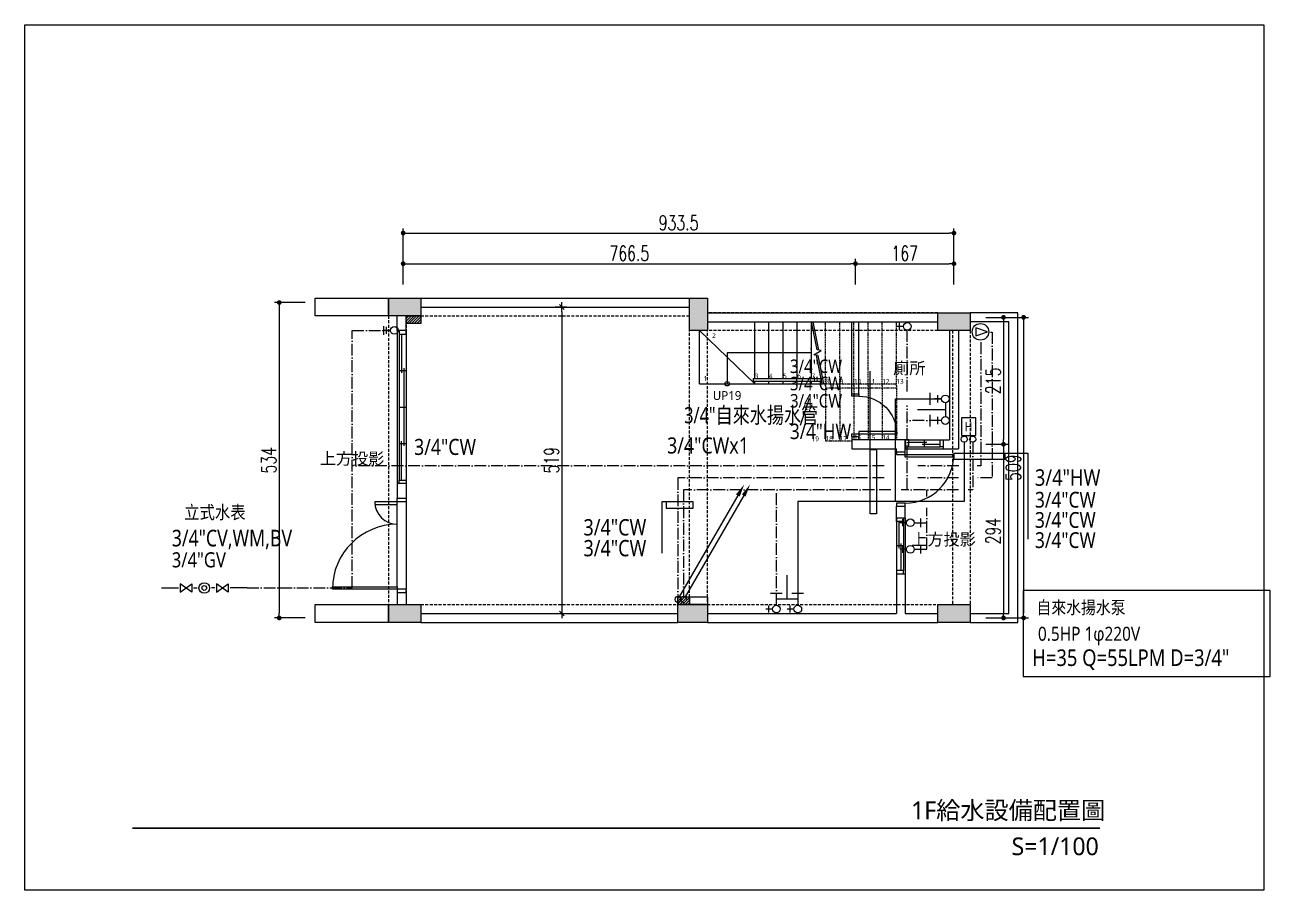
# Model space of a CAD drawing. Header units: inches. Extents: x 19 to 9919, y 324 to 1789.
# Drawn here: x 19 to 2130, y 324 to 1789 of the extents above; entities that cross this region are included whole.
import ezdxf
from ezdxf.enums import TextEntityAlignment as Align

# ---------------------------------------------------------------- set-up
doc = ezdxf.new("R2010")
doc.units = ezdxf.units.IN
doc.header["$LTSCALE"] = 20
doc.header["$MEASUREMENT"] = 0
for name, pattern in [('11', [0.15, 0.1, -0.05]), ('DASHDOT', [1.4, 1, -0.2, 0, -0.2]), ('HIDDEN', [0.375, 0.25, -0.125])]:
    doc.linetypes.add(name, pattern=pattern)
doc.layers.add('0_梁', color=30, linetype='HIDDEN', plot=False)
for name, color, linetype in [('17_柱', 6, 'Continuous'), ('19_RC牆', 4, 'Continuous'), ('20_裝飾構造物', 2, 'Continuous'), ('21_輕隔間牆', 65, 'Continuous'), ('22_平台、陽台、露台、室內階梯', 3, 'Continuous'), ('24_樑', 7, 'Continuous'), ('26_樓梯、扶手、車道', 3, 'Continuous'), ('31_門窗', 134, 'Continuous'), ('44_空間名稱', 1, 'Continuous'), ('46_文字', 1, 'Continuous'), ('50_其他尺寸', 7, 'Continuous'), ('56_wall 材料_HATCH', 251, 'Continuous'), ('80_截斷線', 7, 'Continuous'), ('DW_Frame', 2, 'Continuous'), ('P-給水-冷水', 4, 'Continuous'), ('P-給水-套管', 5, 'Continuous'), ('P-給水-水表', 2, 'Continuous'), ('P-給水-熱水', 1, 'Continuous'), ('P-給水-熱水註記', 1, 'Continuous'), ('P-給水-設備', 4, 'Continuous'), ('P-給水-註記', 4, 'Continuous')]:
    doc.layers.add(name, color=color, linetype=linetype)
doc.styles.add('CHT', font='msjh.ttc')
doc.styles.add('DimStyUse', font='romans.shx', dxfattribs={"width": 0.7})
doc.styles.get("Standard").update_dxf_attribs({"font": 'Arial.ttf'})
doc.styles.add('TG_NOTE_TEXT', font='simplex.shx', dxfattribs={"width": 0.75, "bigfont": 'chineset.shx'})
doc.styles.add('WJJ', font='')
doc.styles.get('WJJ').set_extended_font_data('Yu Gothic UI Light')
doc.dimstyles.new('DOTM', dxfattribs={"dimtxt": 25, "dimasz": 8, "dimexe": 8, "dimexo": 0.625, "dimgap": 5, "dimtad": 1, "dimdsep": 46, "dimtxsty": 'DimStyUse', "dimblk": 'DOT', "dimcen": 10, "dimdle": 8, "dimazin": 3, "dimtfac": 1, "dimtix": 1, "dimtmove": 2, "dimatfit": 3, "dimfxl": 10, "dimtolj": 1})
doc.dimstyles.new('SLASHM', dxfattribs={"dimtxt": 25, "dimasz": 12, "dimexe": 10, "dimexo": 0.625, "dimgap": 5, "dimtad": 1, "dimdec": 1, "dimdsep": 46, "dimtxsty": 'DimStyUse', "dimblk": 'SLASH', "dimcen": 10, "dimdle": 10, "dimadec": 1, "dimazin": 2, "dimtfac": 1, "dimtix": 1, "dimtmove": 2, "dimatfit": 2, "dimldrblk": 'SLASH', "dimfxl": 1, "dimtolj": 1})

# ---------------------------------------------------------------- blocks, each defined once
blk = doc.blocks.new('A$Cc6de7170')
at = {"layer": '56_wall 材料_HATCH'}
h = blk.add_hatch(color=256, dxfattribs=at)
h.dxf.hatch_style = 1
h.paths.add_polyline_path([(55, 549), (55, 519), (0, 519), (0, 549)])
h = blk.add_hatch(color=256, dxfattribs=at)
h.dxf.hatch_style = 1
h.paths.add_polyline_path([(540.5, 494), (510.5, 494), (510.5, 549), (540.5, 549)])
h = blk.add_hatch(color=256, dxfattribs=at)
h.dxf.hatch_style = 1
h.paths.add_polyline_path([(986, 524), (986, 494), (931, 494), (931, 524)])
h = blk.add_hatch(color=256, dxfattribs=at)
h.dxf.hatch_style = 1
h.paths.add_polyline_path([(55, 30), (55, 0), (0, 0), (0, 30)])
h = blk.add_hatch(color=256, dxfattribs=at)
h.dxf.hatch_style = 1
h.paths.add_polyline_path([(540.5, 30), (540.5, 0), (490.5, 0), (490.5, 30)])
h = blk.add_hatch(color=256, dxfattribs=at)
h.dxf.hatch_style = 1
h.paths.add_polyline_path([(986, 30), (986, 0), (931, 0), (931, 30)])
at = {"layer": '17_柱'}
for points in [[(55, 549), (55, 519), (0, 519), (0, 549)], [(540.5, 494), (510.5, 494), (510.5, 549), (540.5, 549)], [(986, 524), (986, 494), (931, 494), (931, 524)], [(55, 30), (55, 0), (0, 0), (0, 30)], [(540.5, 30), (540.5, 0), (490.5, 0), (490.5, 30)], [(986, 30), (986, 0), (931, 0), (931, 30)]]:
    blk.add_lwpolyline(points, close=True, dxfattribs=at)
blk = doc.blocks.new('_Dot')
at = {"color": 0, "linetype": 'ByBlock', "lineweight": -2}
blk.add_line((-0.5, 0), (-1, 0), dxfattribs=at)
at = {"color": 0, "linetype": 'ByBlock', "const_width": 0.5}
blk.add_lwpolyline([(-0.25, 0, 1), (0.25, 0, 1)], format="xyb", close=True, dxfattribs=at)
blk = doc.blocks.new('*D89')
at = {"layer": '50_其他尺寸', "color": 0, "lineweight": -2}
for p, q in [((1648.2, 1293.5), (1685.9, 1293.5)), ((1677.9, 1285.5), (1677.9, 1086.5)), ((1648.2, 1078.5), (1685.9, 1078.5))]:
    blk.add_line(p, q, dxfattribs=at)
at = {"layer": 'Defpoints', "color": 0}
for p in [(1648.2, 1293.5), (1648.2, 1078.5), (1677.9, 1078.5)]:
    blk.add_point(p, dxfattribs=at)
at = {"layer": '50_其他尺寸', "color": 0, "lineweight": -2, "xscale": 8, "yscale": 8, "zscale": 8}
for p, rotation in [((1677.9, 1293.5), 90), ((1677.9, 1078.5), 270)]:
    blk.add_blockref('_Dot', p, dxfattribs=dict(at, rotation=rotation))
at = {"layer": '50_其他尺寸', "color": 225, "insert": (1660.4, 1186), "char_height": 25, "attachment_point": 5, "rotation": 90, "style": 'DimStyUse'}
blk.add_mtext('\\A1;215', dxfattribs=at)
blk = doc.blocks.new('*D90')
at = {"layer": '50_其他尺寸', "color": 0, "lineweight": -2}
for p, q in [((1648.2, 1078.5), (1685.9, 1078.5)), ((1677.9, 1070.5), (1677.9, 792.5)), ((1648.2, 784.5), (1685.9, 784.5))]:
    blk.add_line(p, q, dxfattribs=at)
at = {"layer": 'Defpoints', "color": 0}
for p in [(1648.2, 1078.5), (1648.2, 784.5), (1677.9, 784.5)]:
    blk.add_point(p, dxfattribs=at)
at = {"layer": '50_其他尺寸', "color": 0, "lineweight": -2, "xscale": 8, "yscale": 8, "zscale": 8}
for p, rotation in [((1677.9, 1078.5), 90), ((1677.9, 784.5), 270)]:
    blk.add_blockref('_Dot', p, dxfattribs=dict(at, rotation=rotation))
at = {"layer": '50_其他尺寸', "color": 225, "insert": (1660.4, 931.5), "char_height": 25, "attachment_point": 5, "rotation": 90, "style": 'DimStyUse'}
blk.add_mtext('\\A1;294', dxfattribs=at)
blk = doc.blocks.new('*D91')
at = {"layer": '50_其他尺寸', "color": 0, "lineweight": -2}
for p, q in [((494.1, 1318.5), (442.4, 1318.5)), ((450.4, 1310.5), (450.4, 792.5)), ((494.1, 784.5), (442.4, 784.5))]:
    blk.add_line(p, q, dxfattribs=at)
at = {"layer": 'Defpoints', "color": 0}
for p in [(494.1, 1318.5), (450.4, 784.5), (494.1, 784.5)]:
    blk.add_point(p, dxfattribs=at)
at = {"layer": '50_其他尺寸', "color": 0, "lineweight": -2, "xscale": 8, "yscale": 8, "zscale": 8}
for p, rotation in [((450.4, 1318.5), 90), ((450.4, 784.5), 270)]:
    blk.add_blockref('_Dot', p, dxfattribs=dict(at, rotation=rotation))
at = {"layer": '50_其他尺寸', "color": 225, "insert": (432.9, 1051.5), "char_height": 25, "attachment_point": 5, "rotation": 90, "style": 'DimStyUse'}
blk.add_mtext('\\A1;534', dxfattribs=at)
blk = doc.blocks.new('*D96')
at = {"layer": '50_其他尺寸', "color": 0, "lineweight": -2}
for p, q in [((1682.2, 1293.5), (1720, 1293.5)), ((1712, 1285.5), (1712, 792.5)), ((1675.9, 784.5), (1720, 784.5))]:
    blk.add_line(p, q, dxfattribs=at)
at = {"layer": 'Defpoints', "color": 0}
for p in [(1682.2, 1293.5), (1675.9, 784.5), (1712, 784.5)]:
    blk.add_point(p, dxfattribs=at)
at = {"layer": '50_其他尺寸', "color": 0, "lineweight": -2, "xscale": 8, "yscale": 8, "zscale": 8}
for p, rotation in [((1712, 1293.5), 90), ((1712, 784.5), 270)]:
    blk.add_blockref('_Dot', p, dxfattribs=dict(at, rotation=rotation))
at = {"layer": '50_其他尺寸', "color": 225, "insert": (1694.5, 1039), "char_height": 25, "attachment_point": 5, "rotation": 90, "style": 'DimStyUse'}
blk.add_mtext('\\A1;509', dxfattribs=at)
blk = doc.blocks.new('*D86')
at = {"layer": '50_其他尺寸', "color": 0, "lineweight": -2}
for p, q in [((660.4, 1349), (660.4, 1392.3)), ((668.4, 1384.3), (1418.9, 1384.3)), ((1426.9, 1349), (1426.9, 1392.3))]:
    blk.add_line(p, q, dxfattribs=at)
at = {"layer": 'Defpoints', "color": 0}
for p in [(1426.9, 1384.3), (660.4, 1349), (1426.9, 1349)]:
    blk.add_point(p, dxfattribs=at)
at = {"layer": '50_其他尺寸', "color": 0, "lineweight": -2, "xscale": 8, "yscale": 8, "zscale": 8, "rotation": 180}
blk.add_blockref('_Dot', (660.4, 1384.3), dxfattribs=at)
at = {"layer": '50_其他尺寸', "color": 0, "lineweight": -2, "xscale": 8, "yscale": 8, "zscale": 8}
blk.add_blockref('_Dot', (1426.9, 1384.3), dxfattribs=at)
at = {"layer": '50_其他尺寸', "color": 225, "insert": (1043.7, 1401.8), "char_height": 25, "attachment_point": 5, "style": 'DimStyUse'}
blk.add_mtext('\\A1;766.5', dxfattribs=at)
blk = doc.blocks.new('*D87')
at = {"layer": '50_其他尺寸', "color": 0, "lineweight": -2}
for p, q in [((1426.9, 1349), (1426.9, 1392.3)), ((1434.9, 1384.3), (1585.9, 1384.3)), ((1593.9, 1349), (1593.9, 1392.3))]:
    blk.add_line(p, q, dxfattribs=at)
at = {"layer": 'Defpoints', "color": 0}
for p in [(1593.9, 1384.3), (1426.9, 1349), (1593.9, 1349)]:
    blk.add_point(p, dxfattribs=at)
at = {"layer": '50_其他尺寸', "color": 0, "lineweight": -2, "xscale": 8, "yscale": 8, "zscale": 8, "rotation": 180}
blk.add_blockref('_Dot', (1426.9, 1384.3), dxfattribs=at)
at = {"layer": '50_其他尺寸', "color": 0, "lineweight": -2, "xscale": 8, "yscale": 8, "zscale": 8}
blk.add_blockref('_Dot', (1593.9, 1384.3), dxfattribs=at)
at = {"layer": '50_其他尺寸', "color": 225, "insert": (1510.4, 1401.8), "char_height": 25, "attachment_point": 5, "style": 'DimStyUse'}
blk.add_mtext('\\A1;167', dxfattribs=at)
blk = doc.blocks.new('*D88')
at = {"layer": '50_其他尺寸', "color": 0, "lineweight": -2}
for p, q in [((660.4, 1349), (660.4, 1444.2)), ((668.4, 1436.2), (1585.9, 1436.2)), ((1593.9, 1349), (1593.9, 1444.2))]:
    blk.add_line(p, q, dxfattribs=at)
at = {"layer": 'Defpoints', "color": 0}
for p in [(1593.9, 1436.2), (660.4, 1349), (1593.9, 1349)]:
    blk.add_point(p, dxfattribs=at)
at = {"layer": '50_其他尺寸', "color": 0, "lineweight": -2, "xscale": 8, "yscale": 8, "zscale": 8, "rotation": 180}
blk.add_blockref('_Dot', (660.4, 1436.2), dxfattribs=at)
at = {"layer": '50_其他尺寸', "color": 0, "lineweight": -2, "xscale": 8, "yscale": 8, "zscale": 8}
blk.add_blockref('_Dot', (1593.9, 1436.2), dxfattribs=at)
at = {"layer": '50_其他尺寸', "color": 225, "insert": (1127.2, 1453.7), "char_height": 25, "attachment_point": 5, "style": 'DimStyUse'}
blk.add_mtext('\\A1;933.5', dxfattribs=at)
blk = doc.blocks.new('*U56')
at = {"color": 0}
for p, q in [((-5, -15), (-5, 0)), ((87, -15), (87, 0))]:
    blk.add_line(p, q, dxfattribs=at)
blk.add_lwpolyline([(0, 0), (0, 82), (4.4, 82), (4.4, 0)], close=True, dxfattribs=at)
blk.add_arc((0, 0), 82, 0, 90, dxfattribs=at)
at = {"layer": 'DW_Frame'}
for points in [[(-5, -15), (0, -15), (0, 0), (-5, 0)], [(87, 0), (82, 0), (82, -15), (87, -15)]]:
    blk.add_lwpolyline(points, dxfattribs=at)
at = {"color": 0, "style": 'TG_NOTE_TEXT', "width": 0.5, "flags": 1}
for tag, height, p in [('WH', 20, (90.3, 5)), ('DESC', 10, (26, 5))]:
    blk.add_attdef(tag, text='', height=height, dxfattribs=at).set_placement(p, align=Align.BOTTOM_LEFT)
for tag, p in [('NO', (-5, 5)), ('TYPE', (26, 5))]:
    blk.add_attdef(tag, text='', height=10, dxfattribs=at).set_placement(p, align=Align.BOTTOM_RIGHT)
blk = doc.blocks.new('*U11')
at = {"color": 0}
for p, q in [((0, 15), (0, 0)), ((6, 15), (59, 15)), ((6, 11), (36.5, 11)), ((6, 3), (59, 3)), ((59, 7), (28.5, 7)), ((32.5, 3), (32.5, 15))]:
    blk.add_line(p, q, dxfattribs=at)
at = {"layer": 'DW_Frame'}
for points in [[(0, 3), (6, 3), (6, 15), (0, 15)], [(65, 3), (59, 3), (59, 15), (65, 15)]]:
    blk.add_lwpolyline(points, dxfattribs=at)
blk = doc.blocks.new('*U64')
at = {"color": 0}
for p, q in [((-4, -12), (-4, 0)), ((68, -12), (68, 0))]:
    blk.add_line(p, q, dxfattribs=at)
blk.add_lwpolyline([(0, 0), (0, 64), (4.4, 64), (4.4, 0)], close=True, dxfattribs=at)
blk.add_arc((0, 0), 64, 0, 90, dxfattribs=at)
at = {"layer": 'DW_Frame'}
for points in [[(-4, -12), (0, -12), (0, 0), (-4, 0)], [(68, 0), (64, 0), (64, -12), (68, -12)]]:
    blk.add_lwpolyline(points, dxfattribs=at)
at = {"color": 0, "style": 'TG_NOTE_TEXT', "width": 0.5, "flags": 1}
for tag, height, p in [('WH', 20, (72.3, 5)), ('DESC', 10, (17, 5))]:
    blk.add_attdef(tag, text='', height=height, dxfattribs=at).set_placement(p, align=Align.BOTTOM_LEFT)
for tag, p in [('NO', (-5, 5)), ('TYPE', (17, 5))]:
    blk.add_attdef(tag, text='', height=10, dxfattribs=at).set_placement(p, align=Align.BOTTOM_RIGHT)
blk = doc.blocks.new('*U54')
at = {"color": 0}
for p, q in [((0, -15), (0, 0)), ((6, -3), (89, -3)), ((6, -11), (51.5, -11)), ((6, -15), (89, -15)), ((89, -7), (43.5, -7)), ((47.5, -3), (47.5, -15))]:
    blk.add_line(p, q, dxfattribs=at)
at = {"layer": 'DW_Frame'}
for points in [[(0, -3), (6, -3), (6, -15), (0, -15)], [(95, -3), (89, -3), (89, -15), (95, -15)]]:
    blk.add_lwpolyline(points, dxfattribs=at)
blk = doc.blocks.new('*U55')
at = {"color": 0}
for p, q in [((-6, -15), (-6, 0)), ((154, -15), (154, 0))]:
    blk.add_line(p, q, dxfattribs=at)
for points in [[(0, 0), (0, 110), (4.375, 110), (4.375, 0)], [(148, 0), (148, 38), (143.625, 38), (143.625, 0)]]:
    blk.add_lwpolyline(points, close=True, dxfattribs=at)
for centre, radius, start, end in [((0, 0), 110, 0, 90), ((148, 0), 38, 90, 180)]:
    blk.add_arc(centre, radius, start, end, dxfattribs=at)
at = {"layer": 'DW_Frame'}
for points in [[(-6, -15), (0, -15), (0, 0), (-6, 0)], [(154, -15), (148, -15), (148, 0), (154, 0)]]:
    blk.add_lwpolyline(points, dxfattribs=at)
at = {"color": 0, "style": 'TG_NOTE_TEXT', "width": 0.5, "flags": 1}
blk.add_attdef('WH', text='', height=20, dxfattribs=at).set_placement((153, 5), align=Align.BOTTOM_LEFT)
at = {"color": 0, "width": 0.5, "flags": 1}
for tag, p in [('NO', (-5, 5)), ('TYPE', (24.375, 5))]:
    blk.add_attdef(tag, text='', height=10, dxfattribs=at).set_placement(p, align=Align.BOTTOM_RIGHT)
blk.add_attdef('DESC', text='', height=10, dxfattribs=at).set_placement((24.375, 5), align=Align.BOTTOM_LEFT)
blk = doc.blocks.new('*U57')
at = {"color": 0}
for p, q in [((0, -15), (0, 0)), ((6, -3), (253, -3)), ((6, -7), (71.75, -7)), ((6, -15), (253, -15)), ((63.75, -11), (195.25, -11)), ((67.75, -3), (67.75, -15)), ((129.5, -3), (129.5, -15)), ((253, -7), (187.25, -7)), ((191.25, -3), (191.25, -15))]:
    blk.add_line(p, q, dxfattribs=at)
at = {"layer": 'DW_Frame'}
for points in [[(0, -3), (6, -3), (6, -15), (0, -15)], [(259, -3), (253, -3), (253, -15), (259, -15)]]:
    blk.add_lwpolyline(points, dxfattribs=at)
blk = doc.blocks.new('A$C6aa8fe67')
at = {"layer": '21_輕隔間牆'}
h = blk.add_hatch(dxfattribs=at)
h.set_pattern_fill('ANSI31', color=256)
h.set_pattern_definition([(45, (2788.9007, -12156.682), (-2.245064, 2.245064), [])])
h.paths.add_polyline_path([(30, 519), (55, 519), (55, 506), (30, 506)])
h = blk.add_hatch(dxfattribs=at)
h.set_pattern_fill('ANSI31', color=256)
h.set_pattern_definition([(45, (2771.4007, -12161.682), (-2.245064, 2.245064), [])])
h.paths.add_polyline_path([(510.5, 43), (490.5, 43), (490.5, 30), (510.5, 30)])
at = {"layer": '19_RC牆'}
for p, q in [((55, 549), (510.5, 549)), ((55, 534), (510.5, 534)), ((15, 494), (15, 519)), ((30, 494), (30, 519)), ((540.5, 524), (931, 524)), ((540.5, 509), (931, 509)), ((30, 494), (15, 494)), ((951, 494), (951, 309)), ((966, 494), (966, 294)), ((785.5, 309), (785.5, 294)), ((876, 309), (785.5, 309)), ((876, 294), (876, 309)), ((941, 309), (951, 309)), ((941, 294), (941, 309)), ((785.5, 294), (861, 294)), ((861, 289), (861, 294)), ((861, 289), (876, 289)), ((876, 289), (876, 294)), ((941, 294), (966, 294)), ((15, 235), (15, 210)), ((30, 235), (15, 235)), ((30, 235), (30, 210)), ((30, 210), (15, 210)), ((861, 197), (876, 197)), ((861, 177), (861, 197)), ((876, 177), (876, 197)), ((861, 177), (876, 177)), ((861, 82), (861, 15)), ((861, 82), (876, 82)), ((876, 82), (876, 15)), ((15, 50), (15, 30)), ((30, 50), (15, 50)), ((30, 50), (30, 30)), ((55, 15), (490.5, 15)), ((55, 0), (490.5, 0)), ((540.5, 15), (861, 15)), ((540.5, 0), (931, 0)), ((876, 15), (931, 15))]:
    blk.add_line(p, q, dxfattribs=at)
at = {"layer": '21_輕隔間牆'}
for p, q in [((785.5, 387), (785.5, 509)), ((797.5, 387), (797.5, 509)), ((785.5, 387), (797.5, 387)), ((785.5, 315), (785.5, 309)), ((785.5, 315), (797.5, 315)), ((797.5, 315), (797.5, 309))]:
    blk.add_line(p, q, dxfattribs=at)
for points in [[(30, 519), (55, 519), (55, 506), (30, 506)], [(490.5, 43), (540.5, 43), (540.5, 30), (490.5, 30)]]:
    blk.add_lwpolyline(points, close=True, dxfattribs=at)
at = {"layer": '22_平台、陽台、露台、室內階梯'}
for p, q in [((1066.5, 524), (986, 524)), ((1051.5, 509), (986, 509)), ((1051.5, 15), (1051.5, 509)), ((1066.5, 0), (1066.5, 524)), ((986, 15), (1051.5, 15)), ((986, 0), (1066.5, 0))]:
    blk.add_line(p, q, dxfattribs=at)
at = {"layer": '24_樑'}
blk.add_line((510.5, 43), (510.5, 30), dxfattribs=at)
at = {"layer": '26_樓梯、扶手、車道'}
for p, q in [((621, 413.2), (621, 509)), ((645, 413.2), (645, 509)), ((669, 413.2), (669, 509)), ((693, 413.2), (693, 509)), ((717, 413.2), (717, 509)), ((527, 404), (527, 494)), ((527, 494), (621, 404)), ((527, 404), (734.9, 404)), ((618, 413.2), (733.1, 413.2)), ((618, 408.2), (734.1, 408.2)), ((621, 404), (621, 408.2)), ((645, 404), (645, 408.2)), ((669, 404), (669, 408.2)), ((693, 404), (693, 408.2)), ((717, 404), (717, 408.2))]:
    blk.add_line(p, q, dxfattribs=at)
at = {"layer": '26_樓梯、扶手、車道', "color": 8, "linetype": '11'}
for p, q in [((741, 400.7), (741, 509)), ((765, 400.7), (765, 509)), ((789, 400.7), (789, 509)), ((813, 400.7), (813, 509)), ((837, 400.7), (837, 509)), ((861, 400.7), (861, 509)), ((734.9, 404), (861, 404)), ((741, 400.7), (741, 307.5)), ((741, 397.4), (861, 397.4)), ((765, 400.7), (765, 307.5)), ((789, 400.7), (789, 309)), ((813, 400.7), (813, 309)), ((837, 400.7), (837, 309)), ((861, 400.7), (861, 309)), ((741, 307.5), (785.5, 307.5))]:
    blk.add_line(p, q, dxfattribs=at)
at = {"layer": '26_樓梯、扶手、車道', "const_width": 0.25}
blk.add_lwpolyline([(713.9, 466.3), (717, 456.5), (713.9, 446.8)], dxfattribs=at)
at = {"layer": '26_樓梯、扶手、車道'}
for points in [[(717, 456.5), (574, 456.5), (574, 404)], [(618, 413.2), (618, 408.2)]]:
    blk.add_lwpolyline(points, dxfattribs=at)
blk.add_circle((574, 404), 3.75, dxfattribs=at)
at = {"layer": '31_門窗'}
for p, q in [((15, 494), (15, 235)), ((30, 494), (30, 235)), ((876, 309), (941, 309)), ((876, 294), (941, 294)), ((15, 60.4), (15, 199.6)), ((30, 204), (30, 56)), ((861, 177), (861, 82)), ((876, 177), (876, 82))]:
    blk.add_line(p, q, dxfattribs=at)
at = {"layer": '80_截斷線'}
for p, q in [((729.7, 461), (720.1, 509)), ((734.9, 404), (725.3, 452.1))]:
    blk.add_line(p, q, dxfattribs=at)
at = {"layer": '80_截斷線', "linetype": 'Continuous'}
blk.add_lwpolyline([(738, 404), (728.5, 451.7), (721.2, 452.8), (733.7, 460.4), (726.5, 461.5), (717, 509)], dxfattribs=at)
at = {"layer": '31_門窗'}
for name, p, xscale, rotation in [('*U57', (15, 494), -1.000000000000004, 90), ('*U64', (797.5, 319), -1, 270)]:
    blk.add_blockref(name, p, dxfattribs=dict(at, xscale=xscale, rotation=rotation))
blk.add_blockref('*U11', (876, 294), dxfattribs=at)
for name, p, rotation in [('*U56', (876, 284), 270), ('*U55', (15, 56), 90), ('*U54', (876, 177), 270)]:
    blk.add_blockref(name, p, dxfattribs=dict(at, rotation=rotation))
at = {"layer": '26_樓梯、扶手、車道', "color": 8, "linetype": '11', "style": 'WJJ'}
for s, p in [('8', (741, 404)), ('9', (765, 404)), ('10', (789, 404)), ('11', (813, 404)), ('12', (837, 404)), ('13', (861, 404)), ('16', (789, 309)), ('15', (813, 309)), ('14', (837, 309)), ('19', (717.4, 306.8)), ('18', (741, 307.5)), ('17', (765, 307.5))]:
    blk.add_text(s, height=8, dxfattribs=at).set_placement(p)
at = {"layer": '44_空間名稱', "style": 'WJJ'}
for s, p in [('廁所', (882.8, 430.4)), ('上方投影', (-61.6, 277.4)), ('上方投影', (940.8, 140.4))]:
    blk.add_text(s, height=20, dxfattribs=at).set_placement(p, align=Align.MIDDLE_CENTER)
at = {"layer": '46_文字', "style": 'WJJ'}
for s, p in [('2', (548.7, 481.5)), ('1', (534.3, 408.9)), ('3', (621, 413.2)), ('4', (645, 413.2)), ('5', (669, 413.2)), ('6', (693, 413.2)), ('7', (717, 413.2))]:
    blk.add_text(s, height=8, dxfattribs=at).set_placement(p)
blk.add_text('UP19', height=15, dxfattribs=at).set_placement((574, 384.1), align=Align.MIDDLE)
blk = doc.blocks.new('A$Cc7273210')
at = {"layer": '0_梁', "color": 0}
for p, q in [((55, 549), (510.5, 549)), ((0, 519), (0, 30)), ((30, 519), (30, 30)), ((55, 519), (510.5, 519)), ((931, 524), (540.5, 524)), ((510.5, 35), (510.5, 494)), ((931, 494), (540.5, 494)), ((540.5, 35), (540.5, 494)), ((956, 494), (956, 30)), ((986, 494), (986, 30)), ((55, 30), (490.5, 30)), ((540.5, 30), (931, 30)), ((55, 0), (490.5, 0)), ((540.5, 0), (931, 0))]:
    blk.add_line(p, q, dxfattribs=at)
blk = doc.blocks.new('SLASH')
at = {"color": 7}
blk.add_line((-1, 0), (1, 0), dxfattribs=at)
at = {"color": 225, "linetype": 'Continuous'}
blk.add_line((-0.5, -0.5), (0.5, 0.5), dxfattribs=at)
blk = doc.blocks.new('*D106')
at = {"layer": '50_其他尺寸', "color": 0, "lineweight": -2}
for p, q in [((918.2, 1311), (937.5, 1311)), ((929.5, 1303), (929.5, 800)), ((918.2, 792), (937.5, 792))]:
    blk.add_line(p, q, dxfattribs=at)
at = {"layer": 'Defpoints', "color": 0}
for p in [(918.2, 1311), (918.2, 792), (929.5, 792)]:
    blk.add_point(p, dxfattribs=at)
at = {"layer": '50_其他尺寸', "color": 0, "lineweight": -2, "xscale": 8, "yscale": 8, "zscale": 8}
for p, rotation in [((929.5, 1311), 90), ((929.5, 792), 270)]:
    blk.add_blockref('SLASH', p, dxfattribs=dict(at, rotation=rotation))
at = {"layer": '50_其他尺寸', "color": 225, "insert": (912, 1051.5), "char_height": 25, "attachment_point": 5, "rotation": 90, "style": 'DimStyUse'}
blk.add_mtext('\\A1;519', dxfattribs=at)
blk = doc.blocks.new('P_HTR')
blk.add_lwpolyline([(-12, -15), (12, -15), (12, 15), (-12, 15)], close=True)
at = {"style": 'CHT', "width": 0.85}
blk.add_text('H', height=16, dxfattribs=at).set_placement((0, 0), align=Align.MIDDLE_CENTER)
blk = doc.blocks.new('P_GV')
blk.add_lwpolyline([(-10, -7), (10, 7), (10, -7), (-10, 7)], close=True)
blk = doc.blocks.new('P_WM')
for radius in [9, 4]:
    blk.add_circle((0, 0), radius)
blk = doc.blocks.new('P_OUT')
for p, q in [((-6.5, 0), (-18, 0)), ((-13, -6), (-13, 6))]:
    blk.add_line(p, q)
blk.add_circle((0, 0), 6.5)
blk = doc.blocks.new('P_PUMP')
blk.add_lwpolyline([(-8, -7), (12, 0), (-8, 7)], close=True)
blk.add_circle((0, 0), 14)

msp = doc.modelspace()

# ---------------------------------------------------------------- hatches: boundary and pattern name
at = {"layer": 'P-給水-冷水'}
h = msp.add_hatch(color=256, dxfattribs=at)
h.dxf.hatch_style = 1
h.paths.add_polyline_path([(1224.344, 993.608), (1230.804, 989.917), (1238.495, 1010.528), (1224.344, 993.608)])
h = msp.add_hatch(color=256, dxfattribs=at)
h.dxf.hatch_style = 1
h.paths.add_polyline_path([(1234.496, 993.608), (1240.648, 989.917), (1248.339, 1010.528), (1234.496, 993.608)])

# ---------------------------------------------------------------- linework, layer by layer
at = {"layer": '20_裝飾構造物'}
for points in [[(635.425, 1325.989), (635.425, 1295.989), (511.425, 1295.989), (511.425, 1325.989)], [(635.425, 806.989), (635.425, 776.989), (511.425, 776.989), (511.425, 806.989)]]:
    msp.add_lwpolyline(points, close=True, dxfattribs=at)
at = {"layer": '46_文字', "const_width": 3}
msp.add_lwpolyline([(201.584, 428.627), (1841.584, 428.627)], dxfattribs=at)
at = {"layer": 'Defpoints'}
msp.add_lwpolyline([(19.328, 1788.65), (2119.328, 1788.65), (2119.328, 323.65), (19.328, 323.65)], close=True, dxfattribs=at)
at = {"layer": 'P-給水-冷水', "linetype": 'DASHDOT'}
for points in [[(395.9, 835.487), (574.017, 835.487), (574.017, 1271.397), (638.004, 1271.397)], [(1514.746, 1167.726), (1514.746, 1270.782)], [(1655.64, 1268.629), (1658.716, 1268.629), (1658.716, 1021.603), (1632.26, 1021.603)], [(1639.643, 1251.401), (1639.643, 1041.906), (1633.49, 1041.906)], [(1514.746, 1001.607), (1514.746, 1144.039)], [(1571.657, 1118.814), (1514.746, 1118.813)], [(1625.8, 1081.898), (1625.8, 1001.607), (1618.109, 1001.607)], [(1475.677, 1041.906), (574.017, 1041.906)], [(1602.112, 1041.906), (1532.896, 1041.906)], [(1475.677, 1021.603), (1125.903, 1021.603), (1125.903, 821.029)], [(1601.805, 1021.603), (1532.588, 1021.603)], [(1487.059, 1001.607), (1135.747, 1001.607), (1135.747, 821.029)], [(1292.945, 806.878), (1292.945, 1001.607)], [(1601.805, 1001.607), (1504.594, 1001.607)], [(1547.97, 990.225), (1547.97, 1001.607)], [(1527.666, 900.705), (1547.97, 900.705), (1547.97, 971.151)]]:
    msp.add_lwpolyline(points, dxfattribs=at)
at = {"layer": 'P-給水-冷水'}
for points in [[(627.544, 1264.014), (627.544, 1278.78)], [(1348.626, 1156.036), (1333.245, 1110.2)], [(1579.348, 1148.038), (1579.348, 1126.196)], [(1579.348, 1136.963), (1531.973, 1136.963)], [(1552.892, 1128.658), (1552.892, 1108.662)], [(1631.029, 1087.128), (1630.414, 1084.359), (1628.261, 1082.513), (1625.8, 1081.898), (1623.339, 1082.513), (1621.493, 1084.359), (1620.57, 1087.128), (1621.493, 1089.589), (1623.339, 1091.434), (1625.8, 1092.05), (1628.261, 1091.434), (1630.414, 1089.589), (1631.029, 1087.128)], [(1227.42, 991.763), (1128.364, 820.106)], [(1237.572, 991.763), (1138.208, 820.106)], [(1537.818, 938.235), (1537.818, 953.002)], [(1527.666, 945.618), (1547.97, 945.618)], [(1537.818, 893.321), (1537.818, 908.088)], [(1311.095, 816.107), (1311.095, 856.714)], [(1302.789, 825.643), (1282.794, 825.643)], [(1711.013, 830.873), (1711.013, 685.365), (2129.695, 685.365), (2129.695, 830.873), (1711.013, 830.873)], [(1130.825, 815.799), (1130.21, 818.26), (1128.364, 820.106), (1125.903, 821.029), (1123.442, 820.106), (1121.596, 818.26), (1120.673, 815.799), (1121.596, 813.338), (1123.442, 811.492), (1125.903, 810.877), (1128.364, 811.492), (1130.21, 813.338), (1130.825, 815.799)], [(1140.977, 815.799), (1140.054, 818.26), (1138.208, 820.106), (1135.747, 821.029), (1133.286, 820.106), (1131.44, 818.26), (1130.825, 815.799), (1131.44, 813.338), (1133.286, 811.492), (1135.747, 810.877), (1138.208, 811.492), (1140.054, 813.338), (1140.977, 815.799)], [(1329.245, 816.107), (1292.945, 816.107)]]:
    msp.add_lwpolyline(points, dxfattribs=at)
at = {"layer": 'P-給水-套管'}
for points in [[(1451.682, 1069.593), (1462.449, 1069.593), (1462.449, 961), (1451.682, 961), (1451.682, 1202.181)], [(1680.25, 1063.748), (1680.25, 1052.981), (1594.114, 1052.981), (1594.114, 1063.748), (1719.319, 1063.748), (1719.319, 917.932)], [(1106.215, 980.996), (1106.215, 970.229), (1151.744, 970.229), (1151.744, 980.996), (1098.832, 980.996), (1098.832, 893.937)]]:
    msp.add_lwpolyline(points, dxfattribs=at)
at = {"layer": 'P-給水-水表'}
for points in [[(250.699, 835.487), (279.616, 835.18)], [(305.15, 835.18), (311.302, 835.18)], [(341.142, 835.18), (335.297, 835.18)], [(395.9, 835.487), (366.983, 835.18)]]:
    msp.add_lwpolyline(points, dxfattribs=at)
at = {"layer": 'P-給水-熱水'}
for points in [[(1552.892, 1165.573), (1552.892, 1145.577)], [(1494.75, 981.611), (1494.75, 1155.421), (1571.657, 1155.421)], [(1611.341, 1081.898), (1611.341, 981.611), (1329.245, 981.611), (1329.245, 806.878)], [(1616.571, 1087.128), (1615.648, 1084.359), (1613.802, 1082.513), (1611.341, 1081.898), (1608.572, 1082.513), (1606.727, 1084.359), (1606.111, 1087.128), (1606.727, 1089.589), (1608.572, 1091.434), (1611.341, 1092.05), (1613.802, 1091.434), (1615.648, 1089.589), (1616.571, 1087.128)], [(1339.09, 825.643), (1319.094, 825.643)]]:
    msp.add_lwpolyline(points, dxfattribs=at)

# ---------------------------------------------------------------- block references
msp.add_blockref('A$C6aa8fe67', (635.425, 776.989))
at = {"layer": '0_梁'}
msp.add_blockref('A$Cc7273210', (635.425, 776.989), dxfattribs=at)
at = {"layer": '17_柱'}
msp.add_blockref('A$Cc6de7170', (635.425, 776.989), dxfattribs=at)
at = {"layer": 'P-給水-冷水'}
for p in [(645.387, 1271.397), (1514.746, 1278.165), (1579.348, 1118.813), (1519.975, 945.618), (1519.975, 900.705), (1292.945, 799.495)]:
    msp.add_blockref('P_OUT', p, dxfattribs=at)
at = {"layer": 'P-給水-水表'}
for name, p in [('P_WM', (323.3, 835.18)), ('P_GV', (292.383, 835.333)), ('P_GV', (353.909, 835.333))]:
    msp.add_blockref(name, p, dxfattribs=at)
at = {"layer": 'P-給水-熱水'}
for p in [(1579.348, 1155.421), (1329.245, 799.495)]:
    msp.add_blockref('P_OUT', p, dxfattribs=at)
at = {"layer": 'P-給水-設備'}
for name, p in [('P_PUMP', (1638.823, 1268.962)), ('P_HTR', (1618.724, 1108.2))]:
    msp.add_blockref(name, p, dxfattribs=at)

# ---------------------------------------------------------------- texts
at = {"layer": '44_空間名稱', "style": 'WJJ'}
for p in [(573.796, 1054.346), (1576.237, 917.398)]:
    msp.add_text('上方投影', height=20, dxfattribs=at).set_placement(p, align=Align.MIDDLE_CENTER)
at = {"layer": '46_文字', "style": 'WJJ'}
for s, p in [('1F給水設備配置圖', (1521.162, 443.644)), ('S=1/100', (1691.582, 382.765))]:
    msp.add_text(s, height=30, dxfattribs=at).set_placement(p)
at = {"layer": 'P-給水-熱水註記', "style": 'CHT', "width": 0.85}
for height, p in [(26.1, (1316.018, 1100.407)), (27.9, (1731.111, 1022.218))]:
    msp.add_text('3/4"HW', height=height, dxfattribs=at).set_placement(p, align=Align.MIDDLE_LEFT)
at = {"layer": 'P-給水-註記', "style": 'CHT'}
for s, height, width, p in [('3/4"CW', 22.9, 0.85, (1316.018, 1210.641)), ('3/4"CW', 22.9, 0.85, (1316.018, 1181.416)), ('3/4"CW', 22.9, 0.85, (1316.018, 1152.191)), ('3/4"自來水揚水管', 27.2, 0.781, (1136.67, 1127.888)), ('3/4"CW', 27.2, 0.85, (678.918, 1074.053)), ('3/4"CWx1', 27.3, 0.85, (1107.753, 1076.566)), ('3/4"CW', 26.7, 0.85, (1731.111, 984.619)), ('立式水表', 22.4, 0.85, (289.461, 963.307)), ('3/4"CW', 27.6, 0.85, (965.936, 937.928)), ('3/4"CW', 26.7, 0.85, (1731.111, 950.438)), ('3/4"CV,WM,BV', 28.1, 0.822, (268.234, 919.675)), ('3/4"CW', 26.7, 0.85, (1731.111, 916.257)), ('3/4"CW', 27.6, 0.85, (965.936, 902.653)), ('3/4"GV', 25.5, 0.85, (268.234, 882.862)), ('自來水揚水泵', 21.7, 0.85, (1733.777, 802.264)), ('0.5HP 1φ220V', 23.6, 0.85, (1736.238, 757.657)), ('H=35 Q=55LPM D=3/4"', 28.1, 0.85, (1726.702, 717.153))]:
    msp.add_text(s, height=height, dxfattribs=dict(at, width=width)).set_placement(p, align=Align.MIDDLE_LEFT)

# ---------------------------------------------------------------- dimensions: what is measured, and where the dimension line sits
at = {"layer": '50_其他尺寸'}
for base, p1, p2, picture, middle in [((1593.925, 1436.167), (660.425, 1348.952), (1593.925, 1348.952), '*D88', (1127.175, 1453.667)), ((1426.925, 1384.338), (660.425, 1348.952), (1426.925, 1348.952), '*D86', (1043.675, 1401.838)), ((1593.925, 1384.338), (1426.925, 1348.952), (1593.925, 1348.952), '*D87', (1510.425, 1401.838))]:
    dim = msp.add_linear_dim(base=base, p1=p1, p2=p2, dimstyle='DOTM', override={"dimtxt": 25, "dimasz": 8, "dimexe": 8, "dimexo": 0, "dimgap": 5, "dimdle": 8}, dxfattribs=at)
    dim.commit()
    dim.dimension.update_dxf_attribs({"geometry": picture, "text_midpoint": middle})
for base, p1, p2, dimstyle, picture, middle in [((450.359, 784.489), (494.083, 1318.489), (494.083, 784.489), 'DOTM', '*D91', (432.859, 1051.489)), ((929.517, 791.989), (918.175, 1310.989), (918.175, 791.989), 'SLASHM', '*D106', (912.017, 1051.489)), ((1677.947, 1078.489), (1648.157, 1293.489), (1648.157, 1078.489), 'DOTM', '*D89', (1660.447, 1185.989)), ((1712.022, 784.489), (1682.232, 1293.489), (1675.947, 784.489), 'DOTM', '*D96', (1694.522, 1038.989)), ((1677.947, 784.489), (1648.157, 1078.489), (1648.157, 784.489), 'DOTM', '*D90', (1660.447, 931.489))]:
    dim = msp.add_linear_dim(base=base, p1=p1, p2=p2, angle=90, dimstyle=dimstyle, override={"dimtxt": 25, "dimasz": 8, "dimexe": 8, "dimexo": 0, "dimgap": 5, "dimdle": 8}, dxfattribs=at)
    dim.commit()
    dim.dimension.update_dxf_attribs({"geometry": picture, "text_midpoint": middle})

doc.saveas('drawing.dxf')
